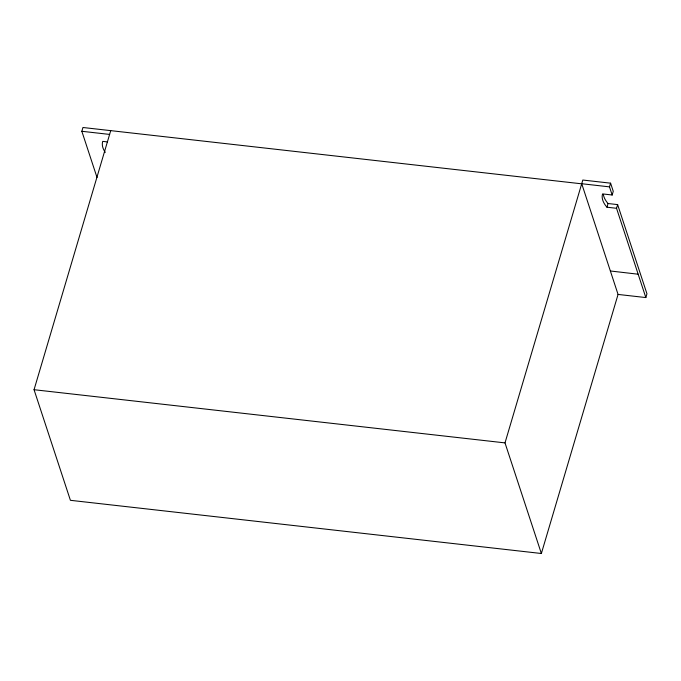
<?xml version="1.0" encoding="UTF-8"?>
<svg xmlns="http://www.w3.org/2000/svg" width="681" height="681" viewBox="0 0 681 681"><rect width="100%" height="100%" fill="white"/><g stroke="black" fill="none" stroke-linecap="round" stroke-linejoin="round"><path stroke-width="1.02" d="M97.042 177.537L81.839 131.288L82.954 127.5L581.685 183.819M618.059 294.43L645.835 297.563L616.535 208.292L606.95 207.211A36.17 18.302 16.5 0 1 602.574 193.915L612.159 194.996L609.495 186.866L581.719 183.725L618.059 294.43L541.369 553.5L70.415 500.314L34.05 389.711L110.731 130.641M541.369 553.5L505.004 442.888L582.808 180.039L610.585 183.172L613.258 191.301L612.134 195.081M609.495 186.866L610.585 183.172M606.95 207.211L608.039 203.517A36.17 18.302 16.5 0 1 603.366 194.417M616.509 208.386L617.633 204.606L608.039 203.517M610.406 270.987L638.157 274.213M645.835 297.563L646.95 293.783L617.633 204.606M81.839 131.288L109.615 134.421M107.513 141.92L102.72 141.376A36.17 18.302 16.5 0 0 105.291 152.382M34.05 389.711L505.004 442.888"/></g></svg>
